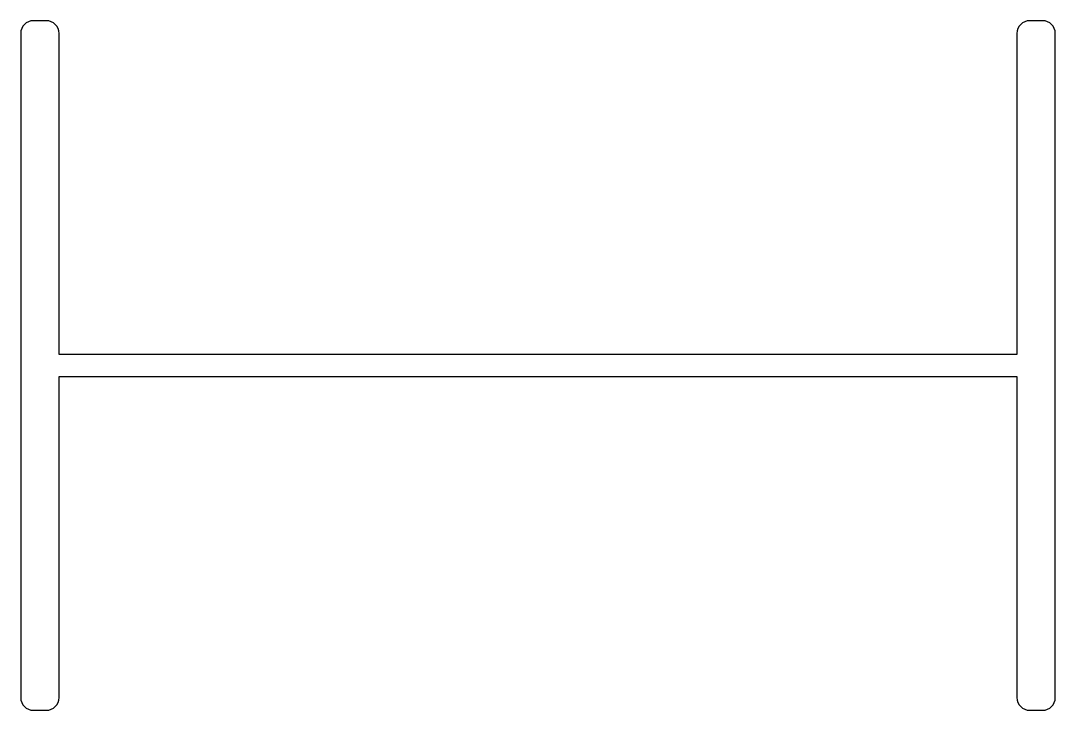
# Model space of a CAD drawing. Extents: x 1490.8 to 1571.8, y 111.2 to 165.2.
import ezdxf

# ---------------------------------------------------------------- set-up
doc = ezdxf.new("R2010")
doc.units = 0
doc.header["$LTSCALE"] = 15
doc.layers.get('0').update_dxf_attribs({"linetype": 'CONTINUOUS'})

msp = doc.modelspace()

# ---------------------------------------------------------------- linework, layer by layer
at = {"ltscale": 0.05}
for p, q in [((1492.799, 165.237), (1491.799, 165.237)), ((1570.799, 165.237), (1569.799, 165.237)), ((1490.799, 164.237), (1490.799, 112.237)), ((1493.799, 139.087), (1493.799, 164.237)), ((1568.799, 164.237), (1568.799, 139.087)), ((1571.799, 112.237), (1571.799, 164.237)), ((1568.799, 139.087), (1493.799, 139.087)), ((1493.799, 112.237), (1493.799, 137.387)), ((1493.799, 137.387), (1568.799, 137.387)), ((1568.799, 137.387), (1568.799, 112.237)), ((1491.799, 111.237), (1492.799, 111.237)), ((1569.799, 111.237), (1570.799, 111.237))]:
    msp.add_line(p, q, dxfattribs=at)
for centre, start, end in [((1491.799, 164.237), 90, 180), ((1492.799, 164.237), 360, 90), ((1569.799, 164.237), 90, 180), ((1570.799, 164.237), 0, 90), ((1491.799, 112.237), 180, 270), ((1492.799, 112.237), 270, 0), ((1569.799, 112.237), 180, 270), ((1570.799, 112.237), 270, 360)]:
    msp.add_arc(centre, 1, start, end, dxfattribs=at)

doc.saveas('drawing.dxf')
